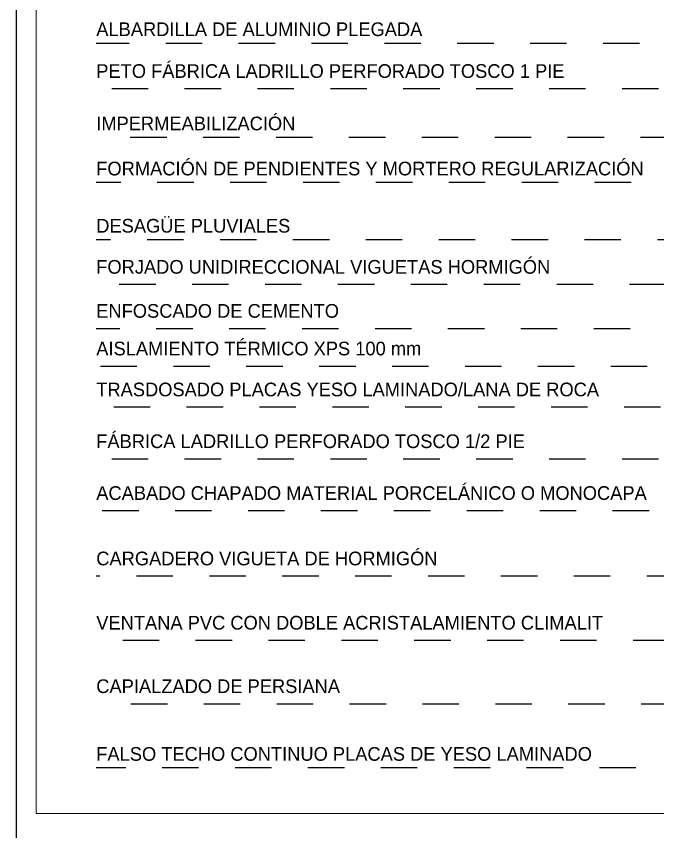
# Model space of a CAD drawing. Header units: millimetres. Extents: x 441156 to 441653, y 4514887 to 4515266.
# Drawn here: x 441537.64 to 441539.399, y 4514892.24 to 4514894.475 of the extents above; entities that cross this region are included whole.
import ezdxf

# ---------------------------------------------------------------- set-up
doc = ezdxf.new("R2010")
doc.units = ezdxf.units.MM
doc.linetypes.add('RAYITAS', pattern=[0.375, 0.25, -0.125])
doc.linetypes.add('RAYITAS2', pattern=[0.1875, 0.125, -0.0625])
doc.layers.add('01_cartela', color=6, linetype='Continuous', plot=False)
doc.layers.add('01_proyeccion', color=36, linetype='RAYITAS')
doc.layers.add('01_símbolos fontaneria', color=7, linetype='Continuous', lineweight=0)
doc.layers.add('TEXTOS', color=2, linetype='Continuous', lineweight=30)
doc.styles.add('BERNARDO', font='')
doc.styles.get('BERNARDO').set_extended_font_data('Century Gothic')

msp = doc.modelspace()

# ---------------------------------------------------------------- linework, layer by layer
at = {"layer": '01_cartela', "color": 1}
msp.add_lwpolyline([(441537.6397, 4514887.4462), (441543.3824, 4514887.4462), (441543.3824, 4514895.6164), (441537.6397, 4514895.6164)], close=True, dxfattribs=at)
at = {"layer": '01_proyeccion', "color": 10, "linetype": 'RAYITAS', "ltscale": 0.15}
for p, q in [((441539.5496, 4514894.4006), (441537.8591, 4514894.4006, -0.0455)), ((441539.6015, 4514894.2759), (441537.8591, 4514894.2759)), ((441539.8523, 4514894.1421), (441537.8591, 4514894.1421)), ((441540.1264, 4514894.0193, -0.0455), (441537.8591, 4514894.0193, -0.0455)), ((441541.0986, 4514893.8624), (441537.8591, 4514893.8624, -0.0455)), ((441539.8222, 4514893.7392, -0.0455), (441537.8591, 4514893.7392, -0.0455)), ((441539.7238, 4514893.6185), (441537.8591, 4514893.6185)), ((441539.7708, 4514893.5152), (441537.8591, 4514893.5152)), ((441539.8069, 4514893.4031), (441537.8591, 4514893.4031)), ((441539.6015, 4514893.2612), (441537.8591, 4514893.2612)), ((441539.5756, 4514893.1191), (441537.8591, 4514893.1191)), ((441539.6693, 4514892.9398), (441537.8591, 4514892.9398)), ((441539.8316, 4514892.7637, -0.0455), (441537.8591, 4514892.7637)), ((441539.8541, 4514892.5896), (441537.8591, 4514892.5896)), ((441540.7398, 4514892.4143), (441537.8591, 4514892.4143))]:
    msp.add_line(p, q, dxfattribs=at)
at = {"layer": '01_símbolos fontaneria', "color": 3}
msp.add_lwpolyline([(441541.7238, 4514895.2977), (441537.6938, 4514895.2977), (441537.6938, 4514892.2896), (441541.7238, 4514892.2896)], close=True, dxfattribs=at)

# ---------------------------------------------------------------- texts
at = {"layer": 'TEXTOS', "color": 5, "linetype": 'RAYITAS2', "ltscale": 0.005, "style": 'BERNARDO'}
for s, p in [('ALBARDILLA DE ALUMINIO PLEGADA', (441537.8591, 4514894.4206)), ('PETO FÁBRICA LADRILLO PERFORADO TOSCO 1 PIE', (441537.8591, 4514894.306)), ('IMPERMEABILIZACIÓN', (441537.8591, 4514894.1622, 0.0455)), ('FORMACIÓN DE PENDIENTES Y MORTERO REGULARIZACIÓN ', (441537.8591, 4514894.0387)), ('DESAGÜE PLUVIALES', (441537.8591, 4514893.8818)), ('FORJADO UNIDIRECCIONAL VIGUETAS HORMIGÓN ', (441537.8591, 4514893.7692)), ('ENFOSCADO DE CEMENTO', (441537.8591, 4514893.6485)), ('AISLAMIENTO TÉRMICO XPS 100 mm', (441537.8591, 4514893.5453)), ('TRASDOSADO PLACAS YESO LAMINADO/LANA DE ROCA', (441537.8591, 4514893.4331)), ('FÁBRICA LADRILLO PERFORADO TOSCO 1/2 PIE', (441537.8591, 4514893.2912)), ('ACABADO CHAPADO MATERIAL PORCELÁNICO O MONOCAPA', (441537.8591, 4514893.1492)), ('CARGADERO VIGUETA DE HORMIGÓN', (441537.8591, 4514892.9698)), ('VENTANA PVC CON DOBLE ACRISTALAMIENTO CLIMALIT', (441537.8591, 4514892.7937)), ('CAPIALZADO DE PERSIANA', (441537.8591, 4514892.6197)), ('FALSO TECHO CONTINUO PLACAS DE YESO LAMINADO', (441537.8591, 4514892.434))]:
    msp.add_text(s, height=0.0375, dxfattribs=at).set_placement(p)

doc.saveas('drawing.dxf')
